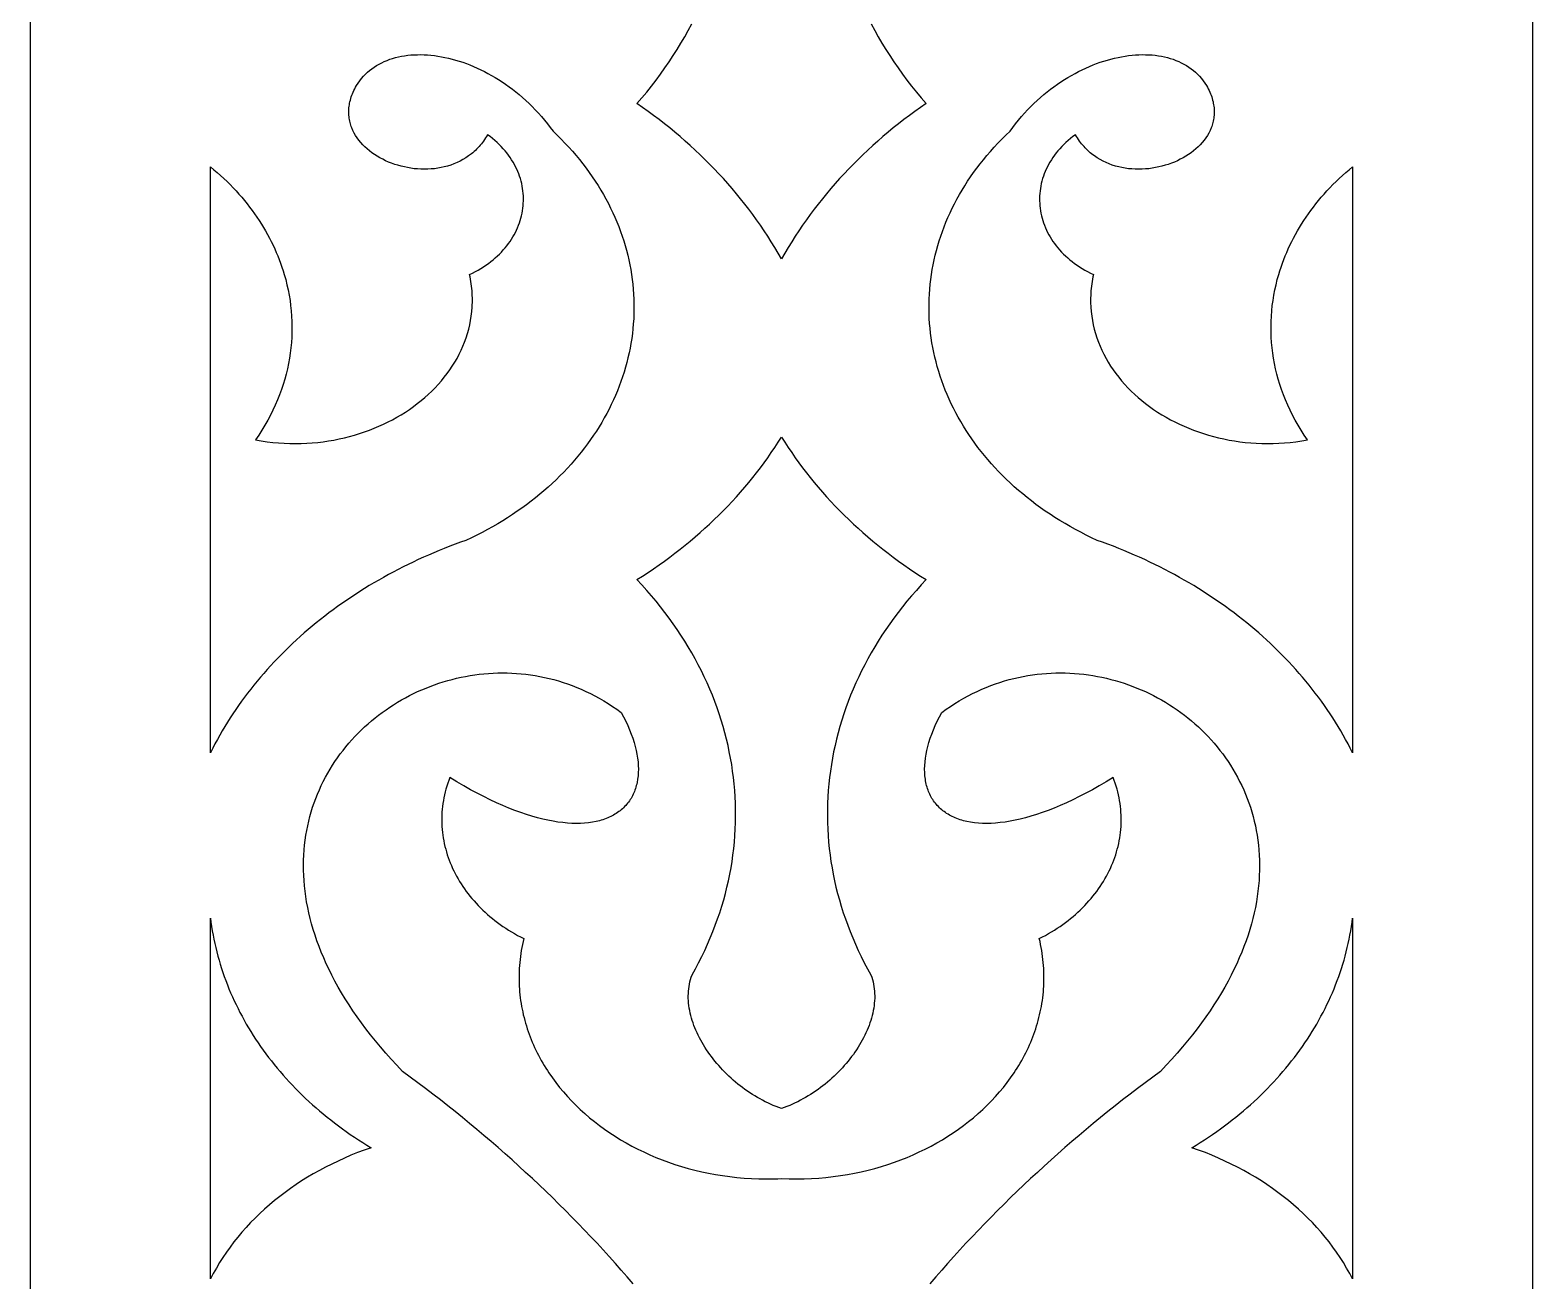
# Model space of a CAD drawing. Extents: x 2404 to 3052, y -2673 to -933.
# Drawn here: x 2404 to 2654, y -1992.9 to -1784.7 of the extents above; entities that cross this region are included whole.
import ezdxf

# ---------------------------------------------------------------- set-up
doc = ezdxf.new("R2010")
doc.units = 0
doc.layers.add('LAYER_1', color=18, linetype='CONTINUOUS')

msp = doc.modelspace()

# ---------------------------------------------------------------- linework, layer by layer
at = {"layer": 'LAYER_1'}
for points in [[(2404.01, -2673.09), (2654.01, -2673.09), (2654.01, -933.09), (2404.01, -933.09)], [(2458.31, -1793.89), (2458.57, -1793.48), (2458.85, -1793.09), (2459.15, -1792.71), (2459.46, -1792.35), (2459.79, -1792.01), (2460.13, -1791.68), (2460.49, -1791.38), (2460.86, -1791.09), (2461.25, -1790.81), (2461.65, -1790.56), (2462.07, -1790.32), (2462.5, -1790.1), (2462.94, -1789.89), (2463.39, -1789.7), (2463.85, -1789.53), (2464.32, -1789.38), (2464.81, -1789.24), (2465.3, -1789.12), (2465.81, -1789.02), (2466.32, -1788.93), (2466.84, -1788.86), (2467.37, -1788.81), (2467.91, -1788.77), (2468.45, -1788.76), (2469.01, -1788.75), (2469.56, -1788.77), (2470.13, -1788.8), (2470.7, -1788.85), (2471.27, -1788.91), (2471.85, -1788.99), (2472.43, -1789.09), (2473.02, -1789.21), (2473.61, -1789.34), (2474.2, -1789.49), (2474.8, -1789.65), (2475.39, -1789.83), (2475.99, -1790.03), (2476.59, -1790.24), (2477.19, -1790.47), (2477.79, -1790.72), (2478.39, -1790.98), (2478.99, -1791.26), (2479.58, -1791.56), (2480.18, -1791.87), (2480.77, -1792.2), (2481.36, -1792.54), (2481.95, -1792.91), (2482.53, -1793.28), (2483.11, -1793.68), (2483.69, -1794.09), (2484.25, -1794.51), (2484.82, -1794.96), (2485.38, -1795.41), (2485.93, -1795.89), (2486.47, -1796.38), (2487.01, -1796.89), (2487.54, -1797.41), (2488.06, -1797.95), (2488.58, -1798.5), (2489.08, -1799.07), (2489.58, -1799.66), (2490.06, -1800.26), (2490.53, -1800.88), (2491, -1801.51), (2491.68, -1802.16), (2492.34, -1802.82), (2492.99, -1803.49), (2493.62, -1804.16), (2494.23, -1804.84), (2494.83, -1805.53), (2495.4, -1806.22), (2495.96, -1806.93), (2496.51, -1807.64), (2497.03, -1808.35), (2497.54, -1809.07), (2498.03, -1809.8), (2498.5, -1810.54), (2498.95, -1811.28), (2499.39, -1812.02), (2499.81, -1812.77), (2500.21, -1813.53), (2500.59, -1814.29), (2500.95, -1815.06), (2501.3, -1815.82), (2501.63, -1816.6), (2501.94, -1817.38), (2502.23, -1818.16), (2502.51, -1818.94), (2502.77, -1819.73), (2503.01, -1820.53), (2503.23, -1821.32), (2503.43, -1822.12), (2503.62, -1822.92), (2503.78, -1823.72), (2503.93, -1824.53), (2504.06, -1825.33), (2504.18, -1826.16), (2504.28, -1826.98), (2504.35, -1827.81), (2504.41, -1828.63), (2504.45, -1829.45), (2504.47, -1830.28), (2504.47, -1831.1), (2504.45, -1831.92), (2504.42, -1832.73), (2504.36, -1833.55), (2504.29, -1834.37), (2504.2, -1835.18), (2504.09, -1835.99), (2503.96, -1836.8), (2503.82, -1837.6), (2503.65, -1838.4), (2503.47, -1839.2), (2503.27, -1840), (2503.06, -1840.79), (2502.82, -1841.58), (2502.57, -1842.36), (2502.3, -1843.14), (2502.01, -1843.92), (2501.71, -1844.69), (2501.39, -1845.46), (2501.05, -1846.22), (2500.7, -1846.97), (2500.33, -1847.73), (2499.94, -1848.47), (2499.53, -1849.21), (2499.11, -1849.95), (2498.67, -1850.67), (2498.22, -1851.4), (2497.75, -1852.11), (2497.26, -1852.82), (2496.76, -1853.52), (2496.24, -1854.22), (2495.7, -1854.91), (2495.15, -1855.59), (2494.58, -1856.26), (2494, -1856.92), (2493.4, -1857.58), (2492.79, -1858.23), (2492.16, -1858.87), (2491.52, -1859.5), (2490.86, -1860.12), (2490.19, -1860.74), (2489.5, -1861.34), (2488.79, -1861.93), (2488.07, -1862.52), (2487.34, -1863.09), (2486.59, -1863.66), (2485.83, -1864.21), (2485.05, -1864.76), (2484.26, -1865.29), (2483.45, -1865.82), (2482.63, -1866.33), (2481.8, -1866.83), (2480.95, -1867.32), (2480.09, -1867.8), (2479.21, -1868.26), (2478.32, -1868.72), (2477.42, -1869.16), (2476.5, -1869.59), (2475.6, -1869.91), (2474.7, -1870.24), (2473.81, -1870.58), (2472.92, -1870.93), (2472.04, -1871.29), (2471.17, -1871.65), (2470.3, -1872.03), (2469.44, -1872.41), (2468.59, -1872.8), (2467.74, -1873.2), (2466.9, -1873.6), (2466.07, -1874.02), (2465.24, -1874.44), (2464.42, -1874.87), (2463.61, -1875.3), (2462.8, -1875.75), (2462.01, -1876.2), (2461.22, -1876.66), (2460.43, -1877.13), (2459.66, -1877.61), (2458.89, -1878.09), (2458.13, -1878.58), (2457.37, -1879.08), (2456.63, -1879.58), (2455.89, -1880.09), (2455.16, -1880.61), (2454.44, -1881.14), (2453.73, -1881.67), (2453.02, -1882.21), (2452.32, -1882.76), (2451.63, -1883.31), (2450.95, -1883.87), (2450.28, -1884.44), (2449.61, -1885.01), (2448.96, -1885.59), (2448.31, -1886.17), (2447.67, -1886.77), (2447.04, -1887.36), (2446.42, -1887.97), (2445.81, -1888.58), (2445.21, -1889.2), (2444.62, -1889.82), (2444.03, -1890.45), (2443.46, -1891.09), (2442.89, -1891.73), (2442.33, -1892.37), (2441.79, -1893.03), (2441.25, -1893.69), (2440.72, -1894.35), (2440.2, -1895.02), (2439.7, -1895.69), (2439.2, -1896.37), (2438.71, -1897.06), (2438.23, -1897.75), (2437.76, -1898.45), (2437.3, -1899.15), (2436.86, -1899.86), (2436.42, -1900.57), (2435.99, -1901.29), (2435.57, -1902.01), (2435.17, -1902.73), (2434.77, -1903.47), (2434.39, -1904.2), (2434.01, -1904.94), (2434.01, -1825.33), (2434.01, -1807.42), (2434.59, -1807.9), (2435.15, -1808.38), (2435.7, -1808.88), (2436.24, -1809.37), (2436.77, -1809.88), (2437.28, -1810.39), (2437.78, -1810.91), (2438.27, -1811.43), (2438.75, -1811.96), (2439.22, -1812.49), (2439.67, -1813.03), (2440.11, -1813.57), (2440.54, -1814.12), (2440.95, -1814.68), (2441.36, -1815.23), (2441.75, -1815.8), (2442.13, -1816.37), (2442.49, -1816.94), (2442.85, -1817.51), (2443.19, -1818.1), (2443.52, -1818.68), (2443.83, -1819.27), (2444.14, -1819.86), (2444.43, -1820.46), (2444.71, -1821.06), (2444.97, -1821.66), (2445.22, -1822.26), (2445.47, -1822.87), (2445.69, -1823.48), (2445.91, -1824.1), (2446.11, -1824.71), (2446.3, -1825.33), (2446.54, -1826.19), (2446.75, -1827.05), (2446.94, -1827.91), (2447.11, -1828.78), (2447.25, -1829.65), (2447.36, -1830.52), (2447.46, -1831.39), (2447.52, -1832.27), (2447.56, -1833.14), (2447.58, -1834.02), (2447.57, -1834.9), (2447.54, -1835.78), (2447.48, -1836.66), (2447.4, -1837.54), (2447.29, -1838.42), (2447.16, -1839.29), (2447, -1840.17), (2446.81, -1841.04), (2446.6, -1841.91), (2446.37, -1842.78), (2446.1, -1843.65), (2445.82, -1844.51), (2445.5, -1845.37), (2445.16, -1846.22), (2444.8, -1847.07), (2444.41, -1847.92), (2443.99, -1848.76), (2443.55, -1849.59), (2443.08, -1850.42), (2442.58, -1851.24), (2442.06, -1852.06), (2441.51, -1852.87), (2442.48, -1853.03), (2443.44, -1853.17), (2444.4, -1853.28), (2445.35, -1853.37), (2446.3, -1853.43), (2447.24, -1853.46), (2448.18, -1853.47), (2449.11, -1853.46), (2450.04, -1853.42), (2450.96, -1853.36), (2451.87, -1853.28), (2452.77, -1853.17), (2453.66, -1853.05), (2454.55, -1852.9), (2455.43, -1852.72), (2456.29, -1852.53), (2457.15, -1852.32), (2457.99, -1852.08), (2458.83, -1851.83), (2459.65, -1851.55), (2460.46, -1851.26), (2461.26, -1850.94), (2462.04, -1850.61), (2462.81, -1850.26), (2463.57, -1849.89), (2464.31, -1849.51), (2465.04, -1849.1), (2465.75, -1848.68), (2466.45, -1848.25), (2467.13, -1847.79), (2467.79, -1847.32), (2468.43, -1846.84), (2469.06, -1846.34), (2469.67, -1845.83), (2470.26, -1845.3), (2470.83, -1844.75), (2471.38, -1844.2), (2471.91, -1843.63), (2472.43, -1843.04), (2472.92, -1842.45), (2473.38, -1841.84), (2473.83, -1841.22), (2474.25, -1840.59), (2474.65, -1839.95), (2475.03, -1839.3), (2475.38, -1838.63), (2475.71, -1837.96), (2476.02, -1837.28), (2476.3, -1836.59), (2476.55, -1835.88), (2476.78, -1835.18), (2476.98, -1834.46), (2477.15, -1833.73), (2477.29, -1833), (2477.41, -1832.26), (2477.5, -1831.51), (2477.56, -1830.76), (2477.58, -1830.38), (2477.59, -1830), (2477.59, -1829.62), (2477.59, -1829.23), (2477.58, -1828.85), (2477.56, -1828.46), (2477.53, -1828.07), (2477.5, -1827.69), (2477.45, -1827.3), (2477.4, -1826.91), (2477.35, -1826.51), (2477.28, -1826.12), (2477.2, -1825.73), (2477.12, -1825.33), (2477.61, -1825.1), (2478.08, -1824.86), (2478.55, -1824.6), (2478.99, -1824.34), (2479.43, -1824.07), (2479.85, -1823.79), (2480.26, -1823.5), (2480.65, -1823.2), (2481.03, -1822.9), (2481.4, -1822.58), (2481.75, -1822.26), (2482.09, -1821.94), (2482.42, -1821.6), (2482.73, -1821.26), (2483.03, -1820.92), (2483.32, -1820.56), (2483.59, -1820.2), (2483.85, -1819.84), (2484.09, -1819.47), (2484.32, -1819.1), (2484.54, -1818.72), (2484.74, -1818.34), (2484.93, -1817.95), (2485.1, -1817.56), (2485.26, -1817.16), (2485.41, -1816.77), (2485.54, -1816.37), (2485.66, -1815.96), (2485.76, -1815.56), (2485.85, -1815.15), (2485.92, -1814.74), (2485.98, -1814.33), (2486.03, -1813.92), (2486.06, -1813.51), (2486.08, -1813.1), (2486.08, -1812.68), (2486.07, -1812.27), (2486.04, -1811.85), (2486, -1811.44), (2485.94, -1811.03), (2485.87, -1810.62), (2485.79, -1810.21), (2485.69, -1809.8), (2485.57, -1809.39), (2485.44, -1808.99), (2485.3, -1808.59), (2485.14, -1808.19), (2484.97, -1807.79), (2484.78, -1807.4), (2484.57, -1807.01), (2484.35, -1806.62), (2484.12, -1806.24), (2483.87, -1805.86), (2483.61, -1805.49), (2483.33, -1805.12), (2483.03, -1804.76), (2482.72, -1804.41), (2482.4, -1804.05), (2482.05, -1803.71), (2481.7, -1803.37), (2481.33, -1803.04), (2480.94, -1802.71), (2480.54, -1802.4), (2480.12, -1802.09), (2479.96, -1802.36), (2479.79, -1802.62), (2479.62, -1802.88), (2479.45, -1803.13), (2479.26, -1803.38), (2479.08, -1803.61), (2478.89, -1803.84), (2478.69, -1804.06), (2478.49, -1804.28), (2478.28, -1804.49), (2478.08, -1804.69), (2477.86, -1804.89), (2477.65, -1805.07), (2477.42, -1805.26), (2476.97, -1805.6), (2476.5, -1805.92), (2476.02, -1806.21), (2475.53, -1806.47), (2475.03, -1806.71), (2474.51, -1806.93), (2473.99, -1807.12), (2473.46, -1807.29), (2472.92, -1807.43), (2472.38, -1807.55), (2471.83, -1807.65), (2471.27, -1807.73), (2470.72, -1807.78), (2470.16, -1807.81), (2469.6, -1807.82), (2469.04, -1807.81), (2468.48, -1807.78), (2467.92, -1807.73), (2467.37, -1807.65), (2466.82, -1807.56), (2466.27, -1807.45), (2465.73, -1807.32), (2465.2, -1807.17), (2464.67, -1807.01), (2464.16, -1806.83), (2463.65, -1806.62), (2463.16, -1806.41), (2462.67, -1806.17), (2462.2, -1805.92), (2461.75, -1805.66), (2461.3, -1805.38), (2460.88, -1805.08), (2460.47, -1804.77), (2460.08, -1804.44), (2459.71, -1804.1), (2459.35, -1803.75), (2459.02, -1803.39), (2458.71, -1803.01), (2458.42, -1802.62), (2458.16, -1802.21), (2457.92, -1801.8), (2457.71, -1801.37), (2457.53, -1800.94), (2457.44, -1800.71), (2457.37, -1800.49), (2457.3, -1800.26), (2457.24, -1800.03), (2457.19, -1799.8), (2457.14, -1799.57), (2457.1, -1799.33), (2457.07, -1799.09), (2457.05, -1798.85), (2457.04, -1798.6), (2457.03, -1798.36), (2457.03, -1798.11), (2457.04, -1797.86), (2457.06, -1797.61), (2457.09, -1797.35), (2457.13, -1797.1), (2457.17, -1796.84), (2457.23, -1796.58), (2457.29, -1796.32), (2457.37, -1796.05), (2457.45, -1795.79), (2457.54, -1795.52), (2457.65, -1795.25), (2457.76, -1794.99), (2457.88, -1794.71), (2458.01, -1794.44), (2458.15, -1794.17)], [(2567.02, -1801.51), (2567.48, -1800.88), (2567.96, -1800.26), (2568.44, -1799.66), (2568.94, -1799.07), (2569.44, -1798.5), (2569.95, -1797.95), (2570.48, -1797.41), (2571.01, -1796.89), (2571.54, -1796.38), (2572.09, -1795.89), (2572.64, -1795.41), (2573.2, -1794.96), (2573.76, -1794.51), (2574.33, -1794.09), (2574.91, -1793.68), (2575.49, -1793.28), (2576.07, -1792.91), (2576.66, -1792.54), (2577.25, -1792.2), (2577.84, -1791.87), (2578.43, -1791.56), (2579.03, -1791.26), (2579.63, -1790.98), (2580.23, -1790.72), (2580.83, -1790.47), (2581.43, -1790.24), (2582.03, -1790.03), (2582.62, -1789.83), (2583.22, -1789.65), (2583.82, -1789.49), (2584.41, -1789.34), (2585, -1789.21), (2585.59, -1789.09), (2586.17, -1788.99), (2586.75, -1788.91), (2587.32, -1788.85), (2587.89, -1788.8), (2588.45, -1788.77), (2589.01, -1788.75), (2589.56, -1788.76), (2590.11, -1788.77), (2590.65, -1788.81), (2591.18, -1788.86), (2591.7, -1788.93), (2592.21, -1789.02), (2592.72, -1789.12), (2593.21, -1789.24), (2593.69, -1789.38), (2594.17, -1789.53), (2594.63, -1789.7), (2595.08, -1789.89), (2595.52, -1790.1), (2595.95, -1790.32), (2596.36, -1790.56), (2596.77, -1790.81), (2597.15, -1791.09), (2597.53, -1791.38), (2597.89, -1791.68), (2598.23, -1792.01), (2598.56, -1792.35), (2598.87, -1792.71), (2599.17, -1793.09), (2599.45, -1793.48), (2599.71, -1793.89), (2599.86, -1794.17), (2600.01, -1794.44), (2600.14, -1794.71), (2600.26, -1794.99), (2600.37, -1795.25), (2600.48, -1795.52), (2600.57, -1795.79), (2600.65, -1796.05), (2600.72, -1796.32), (2600.79, -1796.58), (2600.84, -1796.84), (2600.89, -1797.1), (2600.93, -1797.35), (2600.96, -1797.61), (2600.97, -1797.86), (2600.99, -1798.11), (2600.99, -1798.36), (2600.98, -1798.6), (2600.97, -1798.85), (2600.95, -1799.09), (2600.92, -1799.33), (2600.88, -1799.57), (2600.83, -1799.8), (2600.78, -1800.03), (2600.72, -1800.26), (2600.65, -1800.49), (2600.58, -1800.71), (2600.49, -1800.94), (2600.31, -1801.37), (2600.1, -1801.8), (2599.86, -1802.21), (2599.59, -1802.62), (2599.31, -1803.01), (2599, -1803.39), (2598.67, -1803.75), (2598.31, -1804.1), (2597.94, -1804.44), (2597.55, -1804.77), (2597.14, -1805.08), (2596.71, -1805.38), (2596.27, -1805.66), (2595.82, -1805.92), (2595.35, -1806.17), (2594.86, -1806.41), (2594.37, -1806.62), (2593.86, -1806.83), (2593.34, -1807.01), (2592.82, -1807.17), (2592.29, -1807.32), (2591.75, -1807.45), (2591.2, -1807.56), (2590.65, -1807.65), (2590.1, -1807.73), (2589.54, -1807.78), (2588.98, -1807.81), (2588.42, -1807.82), (2587.86, -1807.81), (2587.3, -1807.78), (2586.75, -1807.73), (2586.19, -1807.65), (2585.64, -1807.55), (2585.1, -1807.43), (2584.56, -1807.29), (2584.03, -1807.12), (2583.51, -1806.93), (2582.99, -1806.71), (2582.49, -1806.47), (2582, -1806.21), (2581.52, -1805.92), (2581.05, -1805.6), (2580.82, -1805.43), (2580.59, -1805.26), (2580.37, -1805.07), (2580.16, -1804.89), (2579.94, -1804.69), (2579.73, -1804.49), (2579.53, -1804.28), (2579.33, -1804.06), (2579.13, -1803.84), (2578.94, -1803.61), (2578.75, -1803.38), (2578.57, -1803.13), (2578.4, -1802.88), (2578.22, -1802.62), (2578.06, -1802.36), (2577.9, -1802.09), (2577.48, -1802.4), (2577.08, -1802.71), (2576.69, -1803.04), (2576.32, -1803.37), (2575.96, -1803.71), (2575.62, -1804.05), (2575.3, -1804.41), (2574.99, -1804.76), (2574.69, -1805.12), (2574.41, -1805.49), (2574.15, -1805.86), (2573.9, -1806.24), (2573.66, -1806.62), (2573.45, -1807.01), (2573.24, -1807.4), (2573.05, -1807.79), (2572.88, -1808.19), (2572.72, -1808.59), (2572.57, -1808.99), (2572.45, -1809.39), (2572.33, -1809.8), (2572.23, -1810.21), (2572.15, -1810.62), (2572.07, -1811.03), (2572.02, -1811.44), (2571.98, -1811.85), (2571.95, -1812.27), (2571.94, -1812.68), (2571.94, -1813.1), (2571.96, -1813.51), (2571.99, -1813.92), (2572.04, -1814.33), (2572.1, -1814.74), (2572.17, -1815.15), (2572.26, -1815.56), (2572.36, -1815.96), (2572.48, -1816.37), (2572.61, -1816.77), (2572.76, -1817.16), (2572.92, -1817.56), (2573.09, -1817.95), (2573.28, -1818.34), (2573.48, -1818.72), (2573.7, -1819.1), (2573.93, -1819.47), (2574.17, -1819.84), (2574.43, -1820.2), (2574.7, -1820.56), (2574.99, -1820.92), (2575.28, -1821.26), (2575.6, -1821.6), (2575.92, -1821.94), (2576.26, -1822.26), (2576.62, -1822.58), (2576.98, -1822.9), (2577.37, -1823.2), (2577.76, -1823.5), (2578.17, -1823.79), (2578.59, -1824.07), (2579.02, -1824.34), (2579.47, -1824.6), (2579.93, -1824.86), (2580.41, -1825.1), (2580.9, -1825.33), (2580.81, -1825.73), (2580.74, -1826.12), (2580.67, -1826.51), (2580.61, -1826.91), (2580.56, -1827.3), (2580.52, -1827.69), (2580.49, -1828.07), (2580.46, -1828.46), (2580.44, -1828.85), (2580.43, -1829.23), (2580.43, -1829.62), (2580.43, -1830), (2580.46, -1830.76), (2580.52, -1831.51), (2580.61, -1832.26), (2580.72, -1833), (2580.87, -1833.73), (2581.04, -1834.46), (2581.24, -1835.18), (2581.47, -1835.88), (2581.72, -1836.59), (2582, -1837.28), (2582.3, -1837.96), (2582.63, -1838.63), (2582.99, -1839.3), (2583.36, -1839.95), (2583.76, -1840.59), (2584.19, -1841.22), (2584.63, -1841.84), (2585.1, -1842.45), (2585.59, -1843.04), (2586.1, -1843.63), (2586.63, -1844.2), (2587.19, -1844.75), (2587.76, -1845.3), (2588.35, -1845.83), (2588.96, -1846.34), (2589.58, -1846.84), (2590.23, -1847.32), (2590.89, -1847.79), (2591.57, -1848.25), (2592.27, -1848.68), (2592.98, -1849.1), (2593.71, -1849.51), (2594.45, -1849.89), (2595.21, -1850.26), (2595.98, -1850.61), (2596.76, -1850.94), (2597.56, -1851.26), (2598.37, -1851.55), (2599.19, -1851.83), (2600.02, -1852.08), (2600.87, -1852.32), (2601.73, -1852.53), (2602.59, -1852.72), (2603.47, -1852.9), (2604.35, -1853.05), (2605.25, -1853.17), (2606.15, -1853.28), (2607.06, -1853.36), (2607.98, -1853.42), (2608.91, -1853.46), (2609.84, -1853.47), (2610.78, -1853.46), (2611.72, -1853.43), (2612.67, -1853.37), (2613.62, -1853.28), (2614.58, -1853.17), (2615.54, -1853.03), (2616.5, -1852.87), (2615.96, -1852.06), (2615.43, -1851.24), (2614.94, -1850.42), (2614.47, -1849.59), (2614.03, -1848.76), (2613.61, -1847.92), (2613.22, -1847.07), (2612.85, -1846.22), (2612.51, -1845.37), (2612.2, -1844.51), (2611.91, -1843.65), (2611.65, -1842.78), (2611.42, -1841.91), (2611.21, -1841.04), (2611.02, -1840.17), (2610.86, -1839.29), (2610.73, -1838.42), (2610.62, -1837.54), (2610.54, -1836.66), (2610.48, -1835.78), (2610.44, -1834.9), (2610.44, -1834.02), (2610.45, -1833.14), (2610.5, -1832.27), (2610.56, -1831.39), (2610.65, -1830.52), (2610.77, -1829.65), (2610.91, -1828.78), (2611.08, -1827.91), (2611.27, -1827.05), (2611.48, -1826.19), (2611.72, -1825.33), (2611.91, -1824.71), (2612.11, -1824.1), (2612.33, -1823.48), (2612.55, -1822.87), (2612.79, -1822.26), (2613.05, -1821.66), (2613.31, -1821.06), (2613.59, -1820.46), (2613.88, -1819.86), (2614.18, -1819.27), (2614.5, -1818.68), (2614.83, -1818.1), (2615.17, -1817.51), (2615.52, -1816.94), (2615.89, -1816.37), (2616.27, -1815.8), (2616.66, -1815.23), (2617.06, -1814.68), (2617.48, -1814.12), (2617.91, -1813.57), (2618.35, -1813.03), (2618.8, -1812.49), (2619.27, -1811.96), (2619.75, -1811.43), (2620.24, -1810.91), (2620.74, -1810.39), (2621.25, -1809.88), (2621.78, -1809.37), (2622.32, -1808.88), (2622.87, -1808.38), (2623.43, -1807.9), (2624.01, -1807.42), (2624.01, -1825.33), (2624.01, -1904.94), (2623.63, -1904.2), (2623.25, -1903.47), (2622.85, -1902.73), (2622.44, -1902.01), (2622.03, -1901.29), (2621.6, -1900.57), (2621.16, -1899.86), (2620.71, -1899.15), (2620.26, -1898.45), (2619.79, -1897.75), (2619.31, -1897.06), (2618.82, -1896.37), (2618.32, -1895.69), (2617.81, -1895.02), (2617.3, -1894.35), (2616.77, -1893.69), (2616.23, -1893.03), (2615.68, -1892.37), (2615.13, -1891.73), (2614.56, -1891.09), (2613.99, -1890.45), (2613.4, -1889.82), (2612.81, -1889.2), (2612.21, -1888.58), (2611.59, -1887.97), (2610.97, -1887.36), (2610.34, -1886.77), (2609.71, -1886.17), (2609.06, -1885.59), (2608.4, -1885.01), (2607.74, -1884.44), (2607.07, -1883.87), (2606.39, -1883.31), (2605.7, -1882.76), (2605, -1882.21), (2604.29, -1881.67), (2603.58, -1881.14), (2602.86, -1880.61), (2602.13, -1880.09), (2601.39, -1879.58), (2600.64, -1879.08), (2599.89, -1878.58), (2599.13, -1878.09), (2598.36, -1877.61), (2597.59, -1877.13), (2596.8, -1876.66), (2596.01, -1876.2), (2595.21, -1875.75), (2594.41, -1875.3), (2593.6, -1874.87), (2592.78, -1874.44), (2591.95, -1874.02), (2591.12, -1873.6), (2590.28, -1873.2), (2589.43, -1872.8), (2588.58, -1872.41), (2587.72, -1872.03), (2586.85, -1871.65), (2585.98, -1871.29), (2585.1, -1870.93), (2584.21, -1870.58), (2583.32, -1870.24), (2582.42, -1869.91), (2581.52, -1869.59), (2580.59, -1869.15), (2579.68, -1868.71), (2578.78, -1868.25), (2577.89, -1867.78), (2577.02, -1867.29), (2576.17, -1866.8), (2575.33, -1866.29), (2574.5, -1865.78), (2573.69, -1865.25), (2572.89, -1864.71), (2572.11, -1864.16), (2571.34, -1863.6), (2570.59, -1863.03), (2569.86, -1862.45), (2569.14, -1861.87), (2568.43, -1861.27), (2567.74, -1860.66), (2567.06, -1860.04), (2566.4, -1859.42), (2565.76, -1858.78), (2565.13, -1858.14), (2564.52, -1857.49), (2563.92, -1856.83), (2563.34, -1856.16), (2562.78, -1855.48), (2562.23, -1854.8), (2561.69, -1854.11), (2561.18, -1853.42), (2560.68, -1852.71), (2560.19, -1852), (2559.72, -1851.28), (2559.27, -1850.56), (2558.84, -1849.83), (2558.42, -1849.1), (2558.02, -1848.36), (2557.63, -1847.61), (2557.26, -1846.86), (2556.91, -1846.1), (2556.58, -1845.34), (2556.26, -1844.57), (2555.96, -1843.8), (2555.68, -1843.03), (2555.41, -1842.25), (2555.16, -1841.47), (2554.93, -1840.68), (2554.72, -1839.89), (2554.52, -1839.1), (2554.35, -1838.3), (2554.19, -1837.51), (2554.04, -1836.7), (2553.92, -1835.9), (2553.81, -1835.1), (2553.72, -1834.29), (2553.65, -1833.48), (2553.6, -1832.67), (2553.56, -1831.86), (2553.55, -1831.04), (2553.55, -1830.23), (2553.57, -1829.41), (2553.61, -1828.6), (2553.67, -1827.78), (2553.74, -1826.96), (2553.84, -1826.15), (2553.95, -1825.33), (2554.08, -1824.53), (2554.23, -1823.73), (2554.4, -1822.93), (2554.58, -1822.13), (2554.78, -1821.34), (2555, -1820.54), (2555.24, -1819.75), (2555.5, -1818.97), (2555.77, -1818.18), (2556.06, -1817.4), (2556.37, -1816.62), (2556.7, -1815.85), (2557.05, -1815.08), (2557.41, -1814.32), (2557.79, -1813.56), (2558.19, -1812.8), (2558.61, -1812.05), (2559.05, -1811.31), (2559.5, -1810.56), (2559.97, -1809.83), (2560.46, -1809.1), (2560.97, -1808.38), (2561.49, -1807.66), (2562.04, -1806.95), (2562.6, -1806.24), (2563.17, -1805.55), (2563.77, -1804.86), (2564.39, -1804.17), (2565.02, -1803.5), (2565.67, -1802.83), (2566.34, -1802.17)], [(2529.01, -1852.39), (2529.56, -1853.26), (2530.13, -1854.12), (2530.71, -1854.98), (2531.3, -1855.83), (2531.9, -1856.67), (2532.52, -1857.5), (2533.16, -1858.33), (2533.8, -1859.15), (2534.46, -1859.96), (2535.13, -1860.76), (2535.82, -1861.55), (2536.51, -1862.34), (2537.22, -1863.11), (2537.95, -1863.88), (2538.68, -1864.64), (2539.43, -1865.39), (2540.19, -1866.14), (2540.97, -1866.87), (2541.75, -1867.59), (2542.55, -1868.31), (2543.36, -1869.02), (2544.18, -1869.71), (2545.02, -1870.4), (2545.87, -1871.07), (2546.73, -1871.74), (2547.6, -1872.4), (2548.48, -1873.05), (2549.38, -1873.68), (2550.29, -1874.31), (2551.2, -1874.92), (2552.14, -1875.53), (2553.08, -1876.12), (2552.25, -1877.01), (2551.44, -1877.91), (2550.65, -1878.81), (2549.88, -1879.73), (2549.14, -1880.65), (2548.41, -1881.58), (2547.71, -1882.52), (2547.02, -1883.47), (2546.36, -1884.43), (2545.72, -1885.39), (2545.11, -1886.36), (2544.51, -1887.34), (2543.93, -1888.32), (2543.38, -1889.31), (2542.85, -1890.31), (2542.34, -1891.31), (2541.85, -1892.32), (2541.38, -1893.33), (2540.94, -1894.35), (2540.51, -1895.38), (2540.11, -1896.41), (2539.73, -1897.44), (2539.37, -1898.48), (2539.04, -1899.52), (2538.72, -1900.57), (2538.43, -1901.62), (2538.16, -1902.67), (2537.91, -1903.73), (2537.68, -1904.79), (2537.48, -1905.85), (2537.3, -1906.92), (2537.14, -1907.98), (2537, -1909.05), (2536.88, -1910.12), (2536.79, -1911.2), (2536.72, -1912.27), (2536.67, -1913.34), (2536.64, -1914.42), (2536.64, -1915.5), (2536.66, -1916.57), (2536.7, -1917.65), (2536.76, -1918.73), (2536.84, -1919.8), (2536.95, -1920.88), (2537.08, -1921.96), (2537.24, -1923.03), (2537.41, -1924.1), (2537.61, -1925.17), (2537.83, -1926.24), (2538.07, -1927.31), (2538.34, -1928.38), (2538.63, -1929.44), (2538.94, -1930.5), (2539.28, -1931.56), (2539.64, -1932.61), (2540.02, -1933.66), (2540.42, -1934.71), (2540.85, -1935.75), (2541.3, -1936.79), (2541.77, -1937.83), (2542.27, -1938.86), (2542.78, -1939.89), (2543.33, -1940.91), (2543.89, -1941.92), (2544.02, -1942.29), (2544.14, -1942.67), (2544.24, -1943.05), (2544.32, -1943.44), (2544.39, -1943.83), (2544.44, -1944.22), (2544.48, -1944.61), (2544.5, -1945.01), (2544.51, -1945.41), (2544.51, -1945.81), (2544.49, -1946.22), (2544.45, -1946.62), (2544.41, -1947.03), (2544.35, -1947.44), (2544.28, -1947.85), (2544.19, -1948.26), (2544.09, -1948.67), (2543.98, -1949.09), (2543.86, -1949.5), (2543.72, -1949.91), (2543.57, -1950.32), (2543.41, -1950.73), (2543.24, -1951.14), (2543.06, -1951.55), (2542.87, -1951.96), (2542.67, -1952.37), (2542.45, -1952.77), (2542.23, -1953.17), (2541.99, -1953.57), (2541.75, -1953.97), (2541.49, -1954.36), (2541.23, -1954.75), (2540.96, -1955.14), (2540.67, -1955.52), (2540.38, -1955.9), (2540.08, -1956.28), (2539.77, -1956.65), (2539.46, -1957.02), (2539.13, -1957.38), (2538.8, -1957.74), (2538.46, -1958.09), (2538.11, -1958.44), (2537.76, -1958.78), (2537.39, -1959.11), (2537.03, -1959.44), (2536.65, -1959.76), (2536.27, -1960.08), (2535.88, -1960.38), (2535.49, -1960.68), (2535.09, -1960.98), (2534.68, -1961.26), (2534.27, -1961.54), (2533.86, -1961.81), (2533.44, -1962.07), (2533.01, -1962.32), (2532.58, -1962.56), (2532.15, -1962.79), (2531.71, -1963.02), (2531.27, -1963.23), (2530.82, -1963.44), (2530.37, -1963.63), (2529.92, -1963.81), (2529.47, -1963.98), (2529.01, -1964.15), (2528.55, -1963.98), (2528.1, -1963.81), (2527.64, -1963.63), (2527.2, -1963.44), (2526.75, -1963.23), (2526.31, -1963.02), (2525.87, -1962.79), (2525.44, -1962.56), (2525.01, -1962.32), (2524.58, -1962.07), (2524.16, -1961.81), (2523.75, -1961.54), (2523.34, -1961.26), (2522.93, -1960.98), (2522.53, -1960.68), (2522.14, -1960.38), (2521.75, -1960.08), (2521.37, -1959.76), (2520.99, -1959.44), (2520.62, -1959.11), (2520.26, -1958.78), (2519.91, -1958.44), (2519.56, -1958.09), (2519.22, -1957.74), (2518.89, -1957.38), (2518.56, -1957.02), (2518.24, -1956.65), (2517.94, -1956.28), (2517.64, -1955.9), (2517.34, -1955.52), (2517.06, -1955.14), (2516.79, -1954.75), (2516.52, -1954.36), (2516.27, -1953.97), (2516.03, -1953.57), (2515.79, -1953.17), (2515.57, -1952.77), (2515.35, -1952.37), (2515.15, -1951.96), (2514.96, -1951.55), (2514.77, -1951.14), (2514.6, -1950.73), (2514.44, -1950.32), (2514.3, -1949.91), (2514.16, -1949.5), (2514.04, -1949.09), (2513.93, -1948.67), (2513.83, -1948.26), (2513.74, -1947.85), (2513.67, -1947.44), (2513.61, -1947.03), (2513.56, -1946.62), (2513.53, -1946.22), (2513.51, -1945.81), (2513.51, -1945.41), (2513.52, -1945.01), (2513.54, -1944.61), (2513.58, -1944.22), (2513.63, -1943.83), (2513.7, -1943.44), (2513.78, -1943.05), (2513.88, -1942.67), (2514, -1942.29), (2514.13, -1941.92), (2514.69, -1940.91), (2515.23, -1939.89), (2515.75, -1938.86), (2516.25, -1937.83), (2516.72, -1936.79), (2517.17, -1935.75), (2517.6, -1934.71), (2518, -1933.66), (2518.38, -1932.61), (2518.74, -1931.56), (2519.08, -1930.5), (2519.39, -1929.44), (2519.68, -1928.38), (2519.94, -1927.31), (2520.19, -1926.24), (2520.41, -1925.17), (2520.61, -1924.1), (2520.78, -1923.03), (2520.94, -1921.96), (2521.07, -1920.88), (2521.17, -1919.8), (2521.26, -1918.73), (2521.32, -1917.65), (2521.36, -1916.57), (2521.38, -1915.5), (2521.38, -1914.42), (2521.35, -1913.34), (2521.3, -1912.27), (2521.23, -1911.2), (2521.14, -1910.12), (2521.02, -1909.05), (2520.88, -1907.98), (2520.72, -1906.92), (2520.54, -1905.85), (2520.33, -1904.79), (2520.11, -1903.73), (2519.86, -1902.67), (2519.59, -1901.62), (2519.3, -1900.57), (2518.98, -1899.52), (2518.65, -1898.48), (2518.29, -1897.44), (2517.91, -1896.41), (2517.51, -1895.38), (2517.08, -1894.35), (2516.64, -1893.33), (2516.17, -1892.32), (2515.68, -1891.31), (2515.17, -1890.31), (2514.64, -1889.31), (2514.08, -1888.32), (2513.51, -1887.34), (2512.91, -1886.36), (2512.29, -1885.39), (2511.65, -1884.43), (2510.99, -1883.47), (2510.31, -1882.52), (2509.61, -1881.58), (2508.88, -1880.65), (2508.14, -1879.73), (2507.37, -1878.81), (2506.58, -1877.91), (2505.77, -1877.01), (2504.94, -1876.12), (2505.88, -1875.53), (2506.81, -1874.92), (2507.73, -1874.31), (2508.64, -1873.68), (2509.54, -1873.05), (2510.42, -1872.4), (2511.29, -1871.74), (2512.15, -1871.07), (2513, -1870.4), (2513.83, -1869.71), (2514.66, -1869.02), (2515.47, -1868.31), (2516.27, -1867.59), (2517.05, -1866.87), (2517.83, -1866.14), (2518.59, -1865.39), (2519.34, -1864.64), (2520.07, -1863.88), (2520.79, -1863.11), (2521.5, -1862.34), (2522.2, -1861.55), (2522.89, -1860.76), (2523.56, -1859.96), (2524.22, -1859.15), (2524.86, -1858.33), (2525.49, -1857.5), (2526.11, -1856.67), (2526.72, -1855.83), (2527.31, -1854.98), (2527.89, -1854.12), (2528.46, -1853.26)], [(2434.01, -1932.45), (2434.1, -1933.16), (2434.21, -1933.87), (2434.32, -1934.57), (2434.45, -1935.28), (2434.58, -1935.98), (2434.73, -1936.68), (2434.89, -1937.38), (2435.06, -1938.08), (2435.25, -1938.77), (2435.44, -1939.46), (2435.64, -1940.15), (2435.86, -1940.83), (2436.08, -1941.52), (2436.32, -1942.2), (2436.57, -1942.87), (2436.83, -1943.55), (2437.09, -1944.22), (2437.37, -1944.88), (2437.66, -1945.55), (2437.96, -1946.21), (2438.27, -1946.86), (2438.6, -1947.52), (2438.93, -1948.17), (2439.27, -1948.81), (2439.62, -1949.45), (2439.98, -1950.09), (2440.35, -1950.73), (2440.74, -1951.36), (2441.13, -1951.98), (2441.53, -1952.61), (2441.94, -1953.22), (2442.37, -1953.84), (2442.8, -1954.44), (2443.24, -1955.05), (2443.69, -1955.65), (2444.15, -1956.24), (2444.62, -1956.83), (2445.1, -1957.42), (2445.59, -1958), (2446.09, -1958.58), (2446.6, -1959.15), (2447.11, -1959.71), (2447.64, -1960.27), (2448.18, -1960.83), (2448.72, -1961.38), (2449.28, -1961.92), (2449.84, -1962.46), (2450.41, -1962.99), (2450.99, -1963.52), (2451.58, -1964.04), (2452.18, -1964.55), (2452.79, -1965.06), (2453.41, -1965.57), (2454.03, -1966.06), (2454.66, -1966.56), (2455.31, -1967.04), (2455.96, -1967.52), (2456.62, -1967.99), (2457.28, -1968.46), (2457.96, -1968.91), (2458.65, -1969.37), (2459.34, -1969.81), (2460.04, -1970.25), (2460.75, -1970.68), (2459.61, -1971.08), (2458.5, -1971.5), (2457.39, -1971.94), (2456.31, -1972.41), (2455.24, -1972.89), (2454.19, -1973.39), (2453.15, -1973.92), (2452.13, -1974.46), (2451.13, -1975.02), (2450.15, -1975.6), (2449.19, -1976.2), (2448.25, -1976.82), (2447.33, -1977.45), (2446.42, -1978.11), (2445.54, -1978.78), (2444.68, -1979.47), (2443.84, -1980.17), (2443.02, -1980.89), (2442.22, -1981.63), (2441.44, -1982.38), (2440.69, -1983.15), (2439.96, -1983.93), (2439.26, -1984.73), (2438.57, -1985.54), (2437.91, -1986.37), (2437.28, -1987.21), (2436.67, -1988.06), (2436.09, -1988.93), (2435.53, -1989.81), (2435, -1990.7), (2434.49, -1991.6), (2434.01, -1992.52)], [(2624.01, -1992.52), (2623.53, -1991.6), (2623.02, -1990.7), (2622.49, -1989.81), (2621.93, -1988.93), (2621.35, -1988.06), (2620.74, -1987.21), (2620.1, -1986.37), (2619.45, -1985.54), (2618.76, -1984.73), (2618.06, -1983.93), (2617.33, -1983.15), (2616.57, -1982.38), (2615.8, -1981.63), (2615, -1980.89), (2614.18, -1980.17), (2613.34, -1979.47), (2612.48, -1978.78), (2611.6, -1978.11), (2610.69, -1977.45), (2609.77, -1976.82), (2608.83, -1976.2), (2607.87, -1975.6), (2606.88, -1975.02), (2605.89, -1974.46), (2604.87, -1973.92), (2603.83, -1973.39), (2602.78, -1972.89), (2601.71, -1972.41), (2600.62, -1971.94), (2599.52, -1971.5), (2598.4, -1971.08), (2597.27, -1970.68), (2597.98, -1970.25), (2598.68, -1969.81), (2599.37, -1969.37), (2600.06, -1968.91), (2600.73, -1968.46), (2601.4, -1967.99), (2602.06, -1967.52), (2602.71, -1967.04), (2603.35, -1966.56), (2603.99, -1966.06), (2604.61, -1965.57), (2605.23, -1965.06), (2605.84, -1964.55), (2606.44, -1964.04), (2607.03, -1963.52), (2607.61, -1962.99), (2608.18, -1962.46), (2608.74, -1961.92), (2609.3, -1961.38), (2609.84, -1960.83), (2610.38, -1960.27), (2610.9, -1959.71), (2611.42, -1959.15), (2611.93, -1958.58), (2612.43, -1958), (2612.92, -1957.42), (2613.4, -1956.83), (2613.87, -1956.24), (2614.33, -1955.65), (2614.78, -1955.05), (2615.22, -1954.44), (2615.65, -1953.84), (2616.07, -1953.22), (2616.49, -1952.61), (2616.89, -1951.98), (2617.28, -1951.36), (2617.66, -1950.73), (2618.04, -1950.09), (2618.4, -1949.45), (2618.75, -1948.81), (2619.09, -1948.17), (2619.42, -1947.52), (2619.74, -1946.86), (2620.05, -1946.21), (2620.35, -1945.55), (2620.64, -1944.88), (2620.92, -1944.22), (2621.19, -1943.55), (2621.45, -1942.87), (2621.7, -1942.2), (2621.93, -1941.52), (2622.16, -1940.83), (2622.37, -1940.15), (2622.58, -1939.46), (2622.77, -1938.77), (2622.95, -1938.08), (2623.12, -1937.38), (2623.28, -1936.68), (2623.43, -1935.98), (2623.57, -1935.28), (2623.7, -1934.57), (2623.81, -1933.87), (2623.92, -1933.16), (2624.01, -1932.45)]]:
    msp.add_lwpolyline(points, close=True, dxfattribs=at)
for points in [[(2543.93, -1783.65), (2544.51, -1784.72), (2545.11, -1785.78), (2545.72, -1786.84), (2546.36, -1787.88), (2547.02, -1788.92), (2547.71, -1789.95), (2548.41, -1790.97), (2549.14, -1791.99), (2549.88, -1792.99), (2550.65, -1793.99), (2551.44, -1794.97), (2552.25, -1795.95), (2553.08, -1796.91), (2552.14, -1797.56), (2551.2, -1798.22), (2550.29, -1798.88), (2549.38, -1799.57), (2548.48, -1800.26), (2547.6, -1800.96), (2546.73, -1801.67), (2545.87, -1802.4), (2545.02, -1803.14), (2544.18, -1803.88), (2543.36, -1804.64), (2542.55, -1805.41), (2541.75, -1806.18), (2540.97, -1806.97), (2540.19, -1807.77), (2539.43, -1808.57), (2538.68, -1809.39), (2537.95, -1810.22), (2537.22, -1811.05), (2536.51, -1811.9), (2535.82, -1812.75), (2535.13, -1813.62), (2534.46, -1814.49), (2533.8, -1815.37), (2533.16, -1816.26), (2532.52, -1817.16), (2531.9, -1818.06), (2531.3, -1818.98), (2530.71, -1819.9), (2530.13, -1820.83), (2529.56, -1821.77), (2529.01, -1822.71), (2528.46, -1821.77), (2527.89, -1820.83), (2527.31, -1819.9), (2526.72, -1818.98), (2526.11, -1818.06), (2525.49, -1817.16), (2524.86, -1816.26), (2524.22, -1815.37), (2523.56, -1814.49), (2522.89, -1813.62), (2522.2, -1812.75), (2521.5, -1811.9), (2520.79, -1811.05), (2520.07, -1810.22), (2519.34, -1809.39), (2518.59, -1808.57), (2517.83, -1807.77), (2517.05, -1806.97), (2516.27, -1806.18), (2515.47, -1805.41), (2514.66, -1804.64), (2513.83, -1803.88), (2513, -1803.14), (2512.15, -1802.4), (2511.29, -1801.67), (2510.42, -1800.96), (2509.54, -1800.26), (2508.64, -1799.57), (2507.73, -1798.88), (2506.81, -1798.22), (2505.88, -1797.56), (2504.94, -1796.91), (2505.77, -1795.95), (2506.58, -1794.97), (2507.37, -1793.99), (2508.14, -1792.99), (2508.88, -1791.99), (2509.61, -1790.97), (2510.31, -1789.95), (2510.99, -1788.92), (2511.65, -1787.88), (2512.29, -1786.84), (2512.91, -1785.78), (2513.51, -1784.72), (2514.08, -1783.65)], [(2504.32, -1993.32), (2503.35, -1992.19), (2502.36, -1991.06), (2501.37, -1989.93), (2500.36, -1988.81), (2499.35, -1987.7), (2498.32, -1986.59), (2497.29, -1985.49), (2496.25, -1984.39), (2495.2, -1983.3), (2494.13, -1982.21), (2493.06, -1981.13), (2491.99, -1980.06), (2490.9, -1978.99), (2489.8, -1977.93), (2488.69, -1976.87), (2487.58, -1975.82), (2486.45, -1974.78), (2485.32, -1973.74), (2484.18, -1972.71), (2483.02, -1971.68), (2481.86, -1970.66), (2480.69, -1969.65), (2479.52, -1968.64), (2478.33, -1967.64), (2477.13, -1966.64), (2475.93, -1965.65), (2474.72, -1964.67), (2473.49, -1963.7), (2472.26, -1962.73), (2471.03, -1961.77), (2469.78, -1960.81), (2468.52, -1959.86), (2467.26, -1958.92), (2465.99, -1957.98), (2465.02, -1956.96), (2464.08, -1955.94), (2463.17, -1954.93), (2462.3, -1953.91), (2461.46, -1952.9), (2460.65, -1951.89), (2459.87, -1950.89), (2459.12, -1949.88), (2458.41, -1948.88), (2457.72, -1947.89), (2457.07, -1946.89), (2456.44, -1945.9), (2455.84, -1944.92), (2455.27, -1943.94), (2454.73, -1942.96), (2454.22, -1941.98), (2453.74, -1941.02), (2453.28, -1940.05), (2452.86, -1939.09), (2452.45, -1938.14), (2452.08, -1937.18), (2451.73, -1936.24), (2451.41, -1935.3), (2451.12, -1934.37), (2450.85, -1933.44), (2450.6, -1932.51), (2450.39, -1931.6), (2450.19, -1930.69), (2450.02, -1929.78), (2449.88, -1928.89), (2449.75, -1927.99), (2449.65, -1927.11), (2449.58, -1926.23), (2449.53, -1925.36), (2449.5, -1924.5), (2449.49, -1923.64), (2449.5, -1922.8), (2449.54, -1921.96), (2449.6, -1921.12), (2449.67, -1920.3), (2449.77, -1919.48), (2449.89, -1918.68), (2450.03, -1917.88), (2450.19, -1917.09), (2450.37, -1916.31), (2450.56, -1915.53), (2450.78, -1914.77), (2451.02, -1914.02), (2451.27, -1913.27), (2451.54, -1912.54), (2451.83, -1911.81), (2452.13, -1911.1), (2452.46, -1910.39), (2452.79, -1909.7), (2453.15, -1909.02), (2453.52, -1908.34), (2453.91, -1907.68), (2454.31, -1907.03), (2454.73, -1906.39), (2455.16, -1905.76), (2455.61, -1905.14), (2456.07, -1904.54), (2456.55, -1903.94), (2457.03, -1903.36), (2457.54, -1902.79), (2458.05, -1902.23), (2458.58, -1901.69), (2459.12, -1901.15), (2459.67, -1900.63), (2460.23, -1900.13), (2460.81, -1899.63), (2461.39, -1899.15), (2461.99, -1898.68), (2462.6, -1898.23), (2463.22, -1897.79), (2463.84, -1897.36), (2464.48, -1896.95), (2465.13, -1896.55), (2465.78, -1896.16), (2466.44, -1895.8), (2467.12, -1895.44), (2467.79, -1895.1), (2468.48, -1894.77), (2469.18, -1894.46), (2469.88, -1894.17), (2470.59, -1893.89), (2471.3, -1893.63), (2472.02, -1893.38), (2472.75, -1893.15), (2473.48, -1892.93), (2474.22, -1892.73), (2474.96, -1892.55), (2475.71, -1892.38), (2476.46, -1892.23), (2477.21, -1892.1), (2477.97, -1891.98), (2478.73, -1891.88), (2479.5, -1891.8), (2480.27, -1891.74), (2481.04, -1891.69), (2481.81, -1891.66), (2482.58, -1891.65), (2483.36, -1891.66), (2484.14, -1891.68), (2484.91, -1891.73), (2485.69, -1891.79), (2486.47, -1891.87), (2487.25, -1891.97), (2488.03, -1892.09), (2488.8, -1892.23), (2489.58, -1892.39), (2490.35, -1892.57), (2491.13, -1892.77), (2491.9, -1892.99), (2492.67, -1893.23), (2493.43, -1893.48), (2494.2, -1893.76), (2494.96, -1894.06), (2495.71, -1894.38), (2496.47, -1894.72), (2497.21, -1895.09), (2497.96, -1895.47), (2498.7, -1895.87), (2499.43, -1896.3), (2500.16, -1896.75), (2500.89, -1897.22), (2501.6, -1897.71), (2502.32, -1898.22), (2502.72, -1898.96), (2503.09, -1899.7), (2503.42, -1900.42), (2503.73, -1901.14), (2504.01, -1901.84), (2504.26, -1902.53), (2504.48, -1903.22), (2504.67, -1903.89), (2504.83, -1904.55), (2504.96, -1905.2), (2505.06, -1905.84), (2505.14, -1906.46), (2505.18, -1907.07), (2505.2, -1907.66), (2505.19, -1908.24), (2505.15, -1908.81), (2505.08, -1909.36), (2504.99, -1909.89), (2504.93, -1910.16), (2504.86, -1910.41), (2504.79, -1910.67), (2504.71, -1910.91), (2504.63, -1911.16), (2504.54, -1911.4), (2504.44, -1911.63), (2504.33, -1911.86), (2504.22, -1912.09), (2504.1, -1912.31), (2503.98, -1912.53), (2503.84, -1912.74), (2503.71, -1912.95), (2503.56, -1913.15), (2503.41, -1913.35), (2503.25, -1913.54), (2503.09, -1913.73), (2502.91, -1913.91), (2502.74, -1914.09), (2502.55, -1914.26), (2502.36, -1914.42), (2502.16, -1914.59), (2501.96, -1914.74), (2501.75, -1914.89), (2501.53, -1915.04), (2501.31, -1915.18), (2501.08, -1915.31), (2500.85, -1915.44), (2500.61, -1915.56), (2500.36, -1915.68), (2500.11, -1915.79), (2499.85, -1915.89), (2499.58, -1915.99), (2499.31, -1916.08), (2499.03, -1916.17), (2498.75, -1916.25), (2498.46, -1916.32), (2498.16, -1916.39), (2497.55, -1916.51), (2496.91, -1916.6), (2496.26, -1916.66), (2495.57, -1916.7), (2494.87, -1916.71), (2494.14, -1916.69), (2493.39, -1916.65), (2492.62, -1916.57), (2491.82, -1916.47), (2491, -1916.33), (2490.16, -1916.17), (2489.3, -1915.98), (2488.41, -1915.75), (2487.5, -1915.49), (2486.58, -1915.2), (2485.63, -1914.88), (2484.66, -1914.53), (2483.66, -1914.14), (2482.65, -1913.72), (2481.62, -1913.26), (2480.56, -1912.77), (2479.49, -1912.25), (2478.4, -1911.68), (2477.28, -1911.09), (2476.15, -1910.45), (2475, -1909.78), (2473.83, -1909.07), (2473.65, -1909.55), (2473.48, -1910.02), (2473.33, -1910.5), (2473.19, -1910.98), (2473.06, -1911.46), (2472.95, -1911.95), (2472.85, -1912.43), (2472.76, -1912.91), (2472.68, -1913.39), (2472.62, -1913.87), (2472.57, -1914.35), (2472.53, -1914.84), (2472.51, -1915.32), (2472.49, -1915.8), (2472.49, -1916.28), (2472.51, -1916.76), (2472.53, -1917.23), (2472.57, -1917.71), (2472.61, -1918.19), (2472.67, -1918.66), (2472.74, -1919.13), (2472.83, -1919.6), (2472.92, -1920.07), (2473.03, -1920.54), (2473.15, -1921), (2473.28, -1921.46), (2473.42, -1921.92), (2473.57, -1922.38), (2473.74, -1922.84), (2473.91, -1923.29), (2474.1, -1923.73), (2474.3, -1924.18), (2474.51, -1924.62), (2474.73, -1925.06), (2474.96, -1925.49), (2475.2, -1925.93), (2475.45, -1926.35), (2475.72, -1926.78), (2475.99, -1927.19), (2476.28, -1927.61), (2476.57, -1928.02), (2476.88, -1928.42), (2477.19, -1928.82), (2477.52, -1929.22), (2477.86, -1929.61), (2478.2, -1929.99), (2478.56, -1930.37), (2478.93, -1930.75), (2479.31, -1931.12), (2479.69, -1931.48), (2480.09, -1931.84), (2480.5, -1932.19), (2480.92, -1932.53), (2481.34, -1932.87), (2481.78, -1933.2), (2482.22, -1933.53), (2482.68, -1933.84), (2483.14, -1934.16), (2483.62, -1934.46), (2484.1, -1934.76), (2484.6, -1935.05), (2485.1, -1935.33), (2485.61, -1935.6), (2486.13, -1935.87), (2486.01, -1936.37), (2485.91, -1936.87), (2485.81, -1937.37), (2485.72, -1937.87), (2485.64, -1938.37), (2485.57, -1938.87), (2485.51, -1939.37), (2485.46, -1939.86), (2485.42, -1940.36), (2485.39, -1940.85), (2485.37, -1941.35), (2485.35, -1941.84), (2485.35, -1942.33), (2485.35, -1942.82), (2485.36, -1943.3), (2485.38, -1943.79), (2485.41, -1944.28), (2485.45, -1944.76), (2485.5, -1945.24), (2485.56, -1945.72), (2485.62, -1946.2), (2485.69, -1946.67), (2485.77, -1947.15), (2485.86, -1947.62), (2485.96, -1948.09), (2486.06, -1948.56), (2486.18, -1949.02), (2486.3, -1949.49), (2486.43, -1949.95), (2486.57, -1950.41), (2486.71, -1950.87), (2486.86, -1951.32), (2487.02, -1951.78), (2487.19, -1952.23), (2487.37, -1952.67), (2487.55, -1953.12), (2487.74, -1953.56), (2487.94, -1954), (2488.15, -1954.44), (2488.36, -1954.87), (2488.58, -1955.3), (2488.81, -1955.73), (2489.05, -1956.16), (2489.29, -1956.58), (2489.54, -1957), (2489.79, -1957.42), (2490.06, -1957.83), (2490.33, -1958.24), (2490.89, -1959.05), (2491.47, -1959.85), (2492.09, -1960.63), (2492.73, -1961.4), (2493.39, -1962.15), (2494.08, -1962.89), (2494.8, -1963.62), (2495.53, -1964.32), (2496.3, -1965.01), (2497.08, -1965.69), (2497.89, -1966.34), (2498.72, -1966.98), (2499.57, -1967.6), (2500.44, -1968.2), (2501.33, -1968.78), (2502.24, -1969.34), (2503.18, -1969.89), (2504.13, -1970.41), (2505.1, -1970.91), (2506.09, -1971.39), (2507.1, -1971.84), (2508.12, -1972.28), (2509.16, -1972.69), (2510.22, -1973.08), (2511.29, -1973.45), (2512.38, -1973.79), (2513.49, -1974.11), (2514.61, -1974.4), (2515.74, -1974.67), (2516.89, -1974.91), (2518.05, -1975.12), (2519.22, -1975.31), (2520.41, -1975.47), (2521.6, -1975.61), (2522.81, -1975.72), (2524.03, -1975.79), (2525.26, -1975.84), (2526.5, -1975.86), (2527.75, -1975.85), (2528.38, -1975.84), (2529.01, -1975.81), (2530.27, -1975.85), (2531.52, -1975.86), (2532.76, -1975.84), (2533.99, -1975.79), (2535.21, -1975.72), (2536.41, -1975.61), (2537.61, -1975.47), (2538.8, -1975.31), (2539.97, -1975.12), (2541.13, -1974.91), (2542.28, -1974.67), (2543.41, -1974.4), (2544.53, -1974.11), (2545.63, -1973.79), (2546.72, -1973.45), (2547.8, -1973.08), (2548.86, -1972.69), (2549.9, -1972.28), (2550.92, -1971.84), (2551.93, -1971.39), (2552.92, -1970.91), (2553.89, -1970.41), (2554.84, -1969.89), (2555.77, -1969.34), (2556.69, -1968.78), (2557.58, -1968.2), (2558.45, -1967.6), (2559.3, -1966.98), (2560.13, -1966.34), (2560.94, -1965.69), (2561.72, -1965.01), (2562.48, -1964.32), (2563.22, -1963.62), (2563.94, -1962.89), (2564.63, -1962.15), (2565.29, -1961.4), (2565.93, -1960.63), (2566.54, -1959.85), (2567.13, -1959.05), (2567.69, -1958.24), (2567.96, -1957.83), (2568.22, -1957.42), (2568.48, -1957), (2568.73, -1956.58), (2568.97, -1956.16), (2569.21, -1955.73), (2569.44, -1955.3), (2569.66, -1954.87), (2569.87, -1954.44), (2570.08, -1954), (2570.27, -1953.56), (2570.47, -1953.12), (2570.65, -1952.67), (2570.82, -1952.23), (2570.99, -1951.78), (2571.15, -1951.32), (2571.31, -1950.87), (2571.45, -1950.41), (2571.59, -1949.95), (2571.72, -1949.49), (2571.84, -1949.02), (2571.95, -1948.56), (2572.06, -1948.09), (2572.16, -1947.62), (2572.25, -1947.15), (2572.33, -1946.67), (2572.4, -1946.2), (2572.46, -1945.72), (2572.52, -1945.24), (2572.57, -1944.76), (2572.6, -1944.28), (2572.63, -1943.79), (2572.65, -1943.3), (2572.67, -1942.82), (2572.67, -1942.33), (2572.67, -1941.84), (2572.65, -1941.35), (2572.63, -1940.85), (2572.6, -1940.36), (2572.55, -1939.86), (2572.5, -1939.37), (2572.44, -1938.87), (2572.38, -1938.37), (2572.3, -1937.87), (2572.21, -1937.37), (2572.11, -1936.87), (2572.01, -1936.37), (2571.89, -1935.87), (2572.41, -1935.6), (2572.92, -1935.33), (2573.42, -1935.05), (2573.92, -1934.76), (2574.4, -1934.46), (2574.87, -1934.16), (2575.34, -1933.84), (2575.79, -1933.53), (2576.24, -1933.2), (2576.68, -1932.87), (2577.1, -1932.53), (2577.52, -1932.19), (2577.93, -1931.84), (2578.32, -1931.48), (2578.71, -1931.12), (2579.09, -1930.75), (2579.46, -1930.37), (2579.81, -1929.99), (2580.16, -1929.61), (2580.5, -1929.22), (2580.82, -1928.82), (2581.14, -1928.42), (2581.45, -1928.02), (2581.74, -1927.61), (2582.03, -1927.19), (2582.3, -1926.78), (2582.57, -1926.35), (2582.82, -1925.93), (2583.06, -1925.49), (2583.29, -1925.06), (2583.51, -1924.62), (2583.72, -1924.18), (2583.92, -1923.73), (2584.11, -1923.29), (2584.28, -1922.84), (2584.45, -1922.38), (2584.6, -1921.92), (2584.74, -1921.46), (2584.87, -1921), (2584.99, -1920.54), (2585.1, -1920.07), (2585.19, -1919.6), (2585.27, -1919.13), (2585.35, -1918.66), (2585.41, -1918.19), (2585.45, -1917.71), (2585.49, -1917.23), (2585.51, -1916.76), (2585.52, -1916.28), (2585.52, -1915.8), (2585.51, -1915.32), (2585.48, -1914.84), (2585.45, -1914.35), (2585.4, -1913.87), (2585.33, -1913.39), (2585.26, -1912.91), (2585.17, -1912.43), (2585.07, -1911.95), (2584.96, -1911.46), (2584.83, -1910.98), (2584.69, -1910.5), (2584.54, -1910.02), (2584.37, -1909.55), (2584.19, -1909.07), (2583.02, -1909.78), (2581.87, -1910.45), (2580.73, -1911.09), (2579.62, -1911.68), (2578.53, -1912.25), (2577.45, -1912.77), (2576.4, -1913.26), (2575.37, -1913.72), (2574.35, -1914.14), (2573.36, -1914.53), (2572.39, -1914.88), (2571.44, -1915.2), (2570.51, -1915.49), (2569.61, -1915.75), (2568.72, -1915.98), (2567.86, -1916.17), (2567.02, -1916.33), (2566.2, -1916.47), (2565.4, -1916.57), (2564.63, -1916.65), (2563.88, -1916.69), (2563.15, -1916.71), (2562.44, -1916.7), (2561.76, -1916.66), (2561.1, -1916.6), (2560.47, -1916.51), (2559.86, -1916.39), (2559.56, -1916.32), (2559.27, -1916.25), (2558.99, -1916.17), (2558.71, -1916.08), (2558.44, -1915.99), (2558.17, -1915.89), (2557.91, -1915.79), (2557.66, -1915.68), (2557.41, -1915.56), (2557.17, -1915.44), (2556.93, -1915.31), (2556.71, -1915.18), (2556.48, -1915.04), (2556.27, -1914.89), (2556.06, -1914.74), (2555.85, -1914.59), (2555.66, -1914.42), (2555.47, -1914.26), (2555.28, -1914.09), (2555.1, -1913.91), (2554.93, -1913.73), (2554.77, -1913.54), (2554.61, -1913.35), (2554.46, -1913.15), (2554.31, -1912.95), (2554.17, -1912.74), (2554.04, -1912.53), (2553.92, -1912.31), (2553.8, -1912.09), (2553.69, -1911.86), (2553.58, -1911.63), (2553.48, -1911.4), (2553.39, -1911.16), (2553.3, -1910.91), (2553.23, -1910.67), (2553.15, -1910.41), (2553.09, -1910.16), (2553.03, -1909.89), (2552.98, -1909.63), (2552.94, -1909.36), (2552.87, -1908.81), (2552.83, -1908.24), (2552.82, -1907.66), (2552.83, -1907.07), (2552.88, -1906.46), (2552.95, -1905.84), (2553.06, -1905.2), (2553.19, -1904.55), (2553.35, -1903.89), (2553.54, -1903.22), (2553.76, -1902.53), (2554.01, -1901.84), (2554.29, -1901.14), (2554.59, -1900.42), (2554.93, -1899.7), (2555.3, -1898.96), (2555.7, -1898.22), (2556.41, -1897.71), (2557.13, -1897.22), (2557.86, -1896.75), (2558.58, -1896.3), (2559.32, -1895.87), (2560.06, -1895.47), (2560.8, -1895.09), (2561.55, -1894.72), (2562.31, -1894.38), (2563.06, -1894.06), (2563.82, -1893.76), (2564.59, -1893.48), (2565.35, -1893.23), (2566.12, -1892.99), (2566.89, -1892.77), (2567.67, -1892.57), (2568.44, -1892.39), (2569.22, -1892.23), (2569.99, -1892.09), (2570.77, -1891.97), (2571.55, -1891.87), (2572.33, -1891.79), (2573.1, -1891.73), (2573.88, -1891.68), (2574.66, -1891.66), (2575.43, -1891.65), (2576.21, -1891.66), (2576.98, -1891.69), (2577.75, -1891.74), (2578.52, -1891.8), (2579.28, -1891.88), (2580.05, -1891.98), (2580.8, -1892.1), (2581.56, -1892.23), (2582.31, -1892.38), (2583.06, -1892.55), (2583.8, -1892.73), (2584.54, -1892.93), (2585.27, -1893.15), (2586, -1893.38), (2586.72, -1893.63), (2587.43, -1893.89), (2588.14, -1894.17), (2588.84, -1894.46), (2589.54, -1894.77), (2590.22, -1895.1), (2590.9, -1895.44), (2591.57, -1895.8), (2592.24, -1896.16), (2592.89, -1896.55), (2593.54, -1896.95), (2594.18, -1897.36), (2594.8, -1897.79), (2595.42, -1898.23), (2596.03, -1898.68), (2596.62, -1899.15), (2597.21, -1899.63), (2597.78, -1900.13), (2598.35, -1900.63), (2598.9, -1901.15), (2599.44, -1901.69), (2599.97, -1902.23), (2600.48, -1902.79), (2600.98, -1903.36), (2601.47, -1903.94), (2601.95, -1904.54), (2602.41, -1905.14), (2602.86, -1905.76), (2603.29, -1906.39), (2603.71, -1907.03), (2604.11, -1907.68), (2604.5, -1908.34), (2604.87, -1909.02), (2605.22, -1909.7), (2605.56, -1910.39), (2605.89, -1911.1), (2606.19, -1911.81), (2606.48, -1912.54), (2606.75, -1913.27), (2607, -1914.02), (2607.24, -1914.77), (2607.45, -1915.53), (2607.65, -1916.31), (2607.83, -1917.09), (2607.99, -1917.88), (2608.13, -1918.68), (2608.25, -1919.48), (2608.35, -1920.3), (2608.42, -1921.12), (2608.48, -1921.96), (2608.52, -1922.8), (2608.53, -1923.64), (2608.52, -1924.5), (2608.49, -1925.36), (2608.44, -1926.23), (2608.36, -1927.11), (2608.27, -1927.99), (2608.14, -1928.89), (2608, -1929.78), (2607.83, -1930.69), (2607.63, -1931.6), (2607.41, -1932.51), (2607.17, -1933.44), (2606.9, -1934.37), (2606.61, -1935.3), (2606.28, -1936.24), (2605.94, -1937.18), (2605.56, -1938.14), (2605.16, -1939.09), (2604.74, -1940.05), (2604.28, -1941.02), (2603.8, -1941.98), (2603.29, -1942.96), (2602.75, -1943.94), (2602.18, -1944.92), (2601.58, -1945.9), (2600.95, -1946.89), (2600.3, -1947.89), (2599.61, -1948.88), (2598.89, -1949.88), (2598.15, -1950.89), (2597.37, -1951.89), (2596.56, -1952.9), (2595.72, -1953.91), (2594.84, -1954.93), (2593.94, -1955.94), (2593, -1956.96), (2592.03, -1957.98), (2590.76, -1958.92), (2589.5, -1959.86), (2588.24, -1960.81), (2586.99, -1961.77), (2585.75, -1962.73), (2584.52, -1963.7), (2583.3, -1964.67), (2582.09, -1965.65), (2580.88, -1966.64), (2579.69, -1967.64), (2578.5, -1968.64), (2577.32, -1969.65), (2576.15, -1970.66), (2574.99, -1971.68), (2573.84, -1972.71), (2572.7, -1973.74), (2571.57, -1974.78), (2570.44, -1975.82), (2569.33, -1976.87), (2568.22, -1977.93), (2567.12, -1978.99), (2566.03, -1980.06), (2564.95, -1981.13), (2563.88, -1982.21), (2562.82, -1983.3), (2561.77, -1984.39), (2560.73, -1985.49), (2559.7, -1986.59), (2558.67, -1987.7), (2557.66, -1988.81), (2556.65, -1989.93), (2555.66, -1991.06), (2554.67, -1992.19), (2553.69, -1993.32)]]:
    msp.add_lwpolyline(points, dxfattribs=at)

doc.saveas('drawing.dxf')
